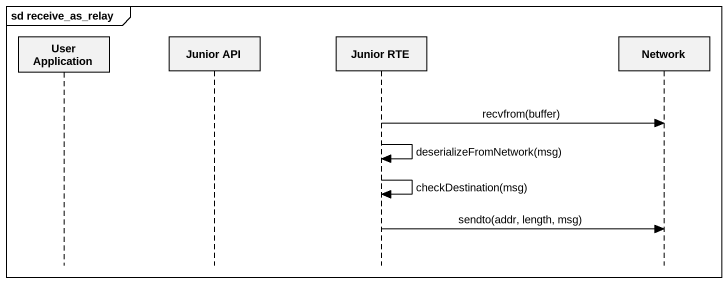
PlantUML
@startuml
mainframe sd receive_as_relay
hide footbox
participant "User Application" as User_Application
participant "Junior API" as Junior_API
participant "Junior RTE" as Junior_RTE
participant "Network" as Network_

Junior_RTE -> Network_ : recvfrom(buffer)
Junior_RTE -> Junior_RTE : deserializeFromNetwork(msg)
Junior_RTE -> Junior_RTE : checkDestination(msg)
Junior_RTE -> Network_ : sendto(addr, length, msg)
@enduml
